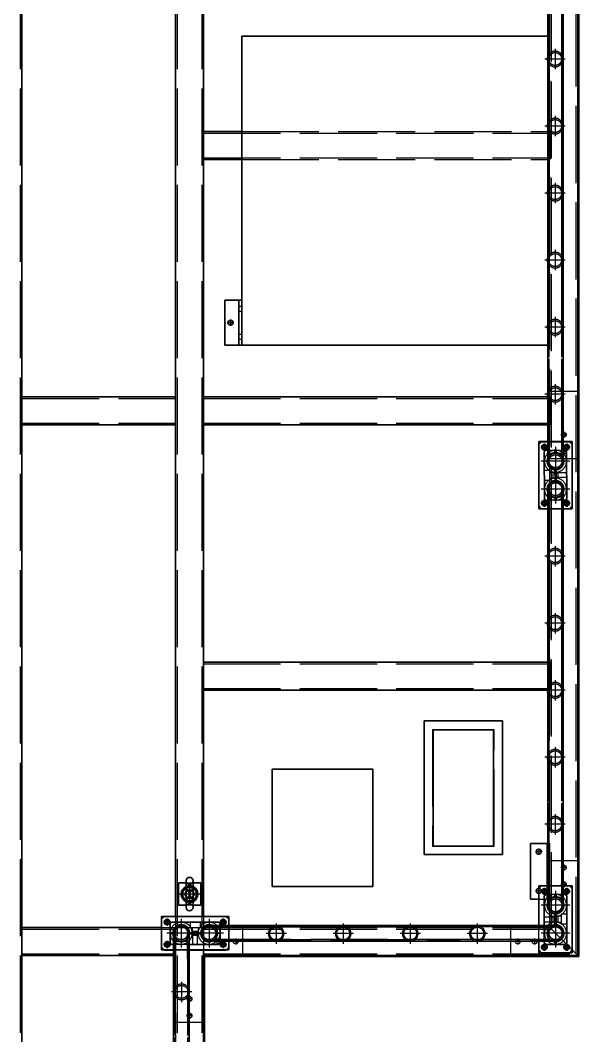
# Model space of a CAD drawing. Header units: millimetres. Extents: x -73083 to 81340, y -6859 to 6812.
# Drawn here: x -66597 to -65597, y 1062 to 2879 of the extents above; entities that cross this region are included whole.
import ezdxf

# ---------------------------------------------------------------- set-up
doc = ezdxf.new("R2010")
doc.units = ezdxf.units.MM
doc.linetypes.add('AM_ISO02W050', pattern=[7.5, 6, -1.5])
doc.linetypes.add('AM_ISO08W050', pattern=[18, 12, -1.5, 3, -1.5])
doc.layers.add('AM_7', color=2, linetype='AM_ISO08W050', lineweight=25)
doc.layers.add('AM_HID', color=1, linetype='AM_ISO02W050', lineweight=25)

msp = doc.modelspace()

# ---------------------------------------------------------------- linework, layer by layer
at = {"color": 7, "lineweight": 35, "ltscale": 23}
for p, q in [((-66593.96758, 3274.97767), (-66593.96318, 2204.97327)), ((-66318.95806, 3274.97889), (-66318.94976, 1274.97522)), ((-66268.95806, 3274.97913), (-66268.95562, 2679.97413)), ((-65598.96123, 1204.9535), (-65598.96685, 3154.9535)), ((-65597.46123, 1204.9535), (-65597.46685, 3154.9535)), ((-65624.97515, 2110.01856), (-65624.96904, 3030.27894)), ((-65652.97026, 3004.96302), (-65652.97295, 2599.96302)), ((-65624.97295, 2599.96277), (-65624.97026, 3004.96277)), ((-66200.60625, 2297.97291), (-66200.60576, 2850.97303)), ((-66200.60576, 2850.97303), (-65652.97124, 2850.9723)), ((-66268.96611, 2679.97413), (-66268.96611, 2674.97413)), ((-66268.96611, 2674.97413), (-66268.96611, 2634.97413)), ((-66268.95562, 2679.97413), (-66200.60674, 2679.97437)), ((-66268.96611, 2634.97413), (-66268.96611, 2629.97413)), ((-66268.95537, 2629.97413), (-66200.60674, 2629.97437)), ((-66268.95537, 2629.97413), (-66268.95366, 2204.97413)), ((-65652.97612, 2134.96302), (-65652.97295, 2599.96302)), ((-65624.97612, 2134.96277), (-65624.97295, 2599.96277)), ((-66210.60527, 2377.97291), (-66230.60527, 2377.97291)), ((-66230.60527, 2377.97291), (-66230.60527, 2297.97291)), ((-66210.60527, 2377.97291), (-66205.60527, 2377.97291)), ((-66200.60527, 2377.97291), (-66205.60527, 2377.97291)), ((-66205.60527, 2377.97291), (-66205.60527, 2297.97291)), ((-66210.60527, 2297.97291), (-66230.60527, 2297.97291)), ((-66210.60527, 2297.97291), (-66205.60527, 2297.97291)), ((-66200.60527, 2297.97291), (-66205.60527, 2297.97291)), ((-65652.97515, 2297.9723), (-66200.60625, 2297.97291)), ((-66593.96587, 2204.97327), (-66318.96587, 2204.974)), ((-66593.96587, 2204.97327), (-66593.96587, 2199.97327)), ((-66593.96587, 2199.97327), (-66593.96563, 2159.97327)), ((-66318.96587, 2204.974), (-66318.96587, 2199.974)), ((-66318.96587, 2199.974), (-66318.96563, 2159.974)), ((-66268.96611, 2204.97413), (-66268.96611, 2199.97413)), ((-66268.96611, 2199.97413), (-66268.96611, 2159.97413)), ((-66268.95366, 2204.97413), (-65652.97466, 2204.97596)), ((-66593.96563, 2159.97327), (-66593.96563, 2154.97327)), ((-66593.96563, 2154.97327), (-66318.96563, 2154.974)), ((-66593.96294, 2154.97327), (-66593.95928, 1254.97413)), ((-66318.96563, 2159.974), (-66318.96563, 2154.974)), ((-66268.96611, 2159.97413), (-66268.96611, 2154.97413)), ((-66268.95342, 2154.97413), (-65652.97515, 2154.97596)), ((-66268.95342, 2154.97413), (-66268.95171, 1729.97541)), ((-65652.97612, 2134.96302), (-65652.97637, 2090.06934)), ((-65624.97612, 2134.96277), (-65624.97661, 2089.83936)), ((-65668.97539, 2009.95521), (-65668.97515, 2119.95521)), ((-65668.97515, 2119.95521), (-65663.97515, 2124.95521)), ((-65652.9771, 2124.9773), (-65668.96367, 2124.97718)), ((-65668.96367, 2119.96668), (-65668.96367, 2124.97718)), ((-65663.97515, 2124.95521), (-65652.97515, 2124.95521)), ((-65659.04326, 2106.88318), (-65656.05523, 2109.89502)), ((-65656.05523, 2109.89502), (-65652.97637, 2109.90711)), ((-65608.96367, 2124.97742), (-65624.9771, 2124.9773)), ((-65624.97637, 2110.01783), (-65622.05547, 2110.02942)), ((-65624.97515, 2124.95508), (-65613.97515, 2124.95508)), ((-65622.05547, 2110.02942), (-65619.04375, 2107.04126)), ((-65613.97515, 2124.95508), (-65608.97515, 2119.95508)), ((-65608.97515, 2119.95508), (-65608.97539, 2009.95508)), ((-65608.96367, 2124.97742), (-65608.96343, 2004.97742)), ((-65658.71123, 2022.88379), (-65659.04326, 2106.88318)), ((-65619.04375, 2107.04126), (-65618.71172, 2023.042)), ((-65639.83574, 2054.4242), (-65639.91899, 2075.49305)), ((-65637.91924, 2075.50098), (-65637.83574, 2054.43201)), ((-65624.97637, 2039.93165), (-65624.97661, 1994.96277)), ((-65655.69951, 2019.89576), (-65658.71123, 2022.88379)), ((-65652.97661, 2019.9065), (-65655.69951, 2019.89576)), ((-65624.98027, 1314.97803), (-65624.97564, 2020.01783)), ((-65621.69976, 2020.03016), (-65624.97661, 2020.01709)), ((-65618.71172, 2023.042), (-65621.69976, 2020.03016)), ((-65663.97539, 2004.95521), (-65668.97539, 2009.95521)), ((-65668.96343, 2004.97718), (-65668.96343, 2009.94324)), ((-65668.96343, 2004.97718), (-65663.99736, 2004.97718)), ((-65652.97759, 2004.95521), (-65663.97539, 2004.95521)), ((-65613.97539, 2004.95508), (-65624.97759, 2004.95508)), ((-65608.97539, 2009.95508), (-65613.97539, 2004.95508)), ((-65613.95317, 2004.97742), (-65608.96343, 2004.97742)), ((-65652.97661, 1994.96302), (-65652.97954, 1589.96296)), ((-65624.97954, 1589.96277), (-65624.97661, 1994.96277)), ((-66268.96465, 1729.97541), (-66268.96465, 1724.97541)), ((-66268.95171, 1729.97541), (-65652.97759, 1729.97724)), ((-66268.96465, 1724.97541), (-66268.96465, 1684.97541)), ((-66268.96465, 1684.97541), (-66268.96465, 1679.97541)), ((-66268.95147, 1679.97541), (-65653.61773, 1679.97724)), ((-66268.95147, 1679.97541), (-66268.94976, 1274.97541)), ((-65873.96123, 1624.97663), (-65873.96172, 1385.97663)), ((-65873.96123, 1624.97663), (-65733.96123, 1624.97645)), ((-65733.96172, 1385.97645), (-65733.96123, 1624.97645)), ((-65857.96148, 1608.97663), (-65857.96172, 1400.97663)), ((-65857.96148, 1608.97663), (-65749.96148, 1608.97651)), ((-65749.96172, 1400.97651), (-65749.96148, 1608.97651)), ((-65652.98101, 1339.96296), (-65652.97954, 1589.96296)), ((-65624.98101, 1339.96277), (-65624.97954, 1589.96277)), ((-66145.96831, 1538.83265), (-66145.96856, 1328.83265)), ((-66145.96831, 1538.83265), (-65965.96831, 1538.83246)), ((-65965.96856, 1328.83246), (-65965.96831, 1538.83246)), ((-65749.96172, 1400.97651), (-65857.96172, 1400.97663)), ((-65683.94072, 1305.88776), (-65683.94048, 1405.88776)), ((-65683.94048, 1405.88776), (-65658.94048, 1405.8877)), ((-65653.94048, 1405.8877), (-65658.94048, 1405.8877)), ((-65653.94072, 1314.97809), (-65653.94048, 1405.8877)), ((-65652.97979, 1405.8877), (-65653.94048, 1405.8877)), ((-65733.96172, 1385.97645), (-65873.96172, 1385.97663)), ((-66313.95269, 1334.97522), (-66300.20269, 1334.97529)), ((-66313.95244, 1294.97522), (-66313.95269, 1334.97522)), ((-66300.2022, 1338.82093), (-66300.20269, 1338.69892)), ((-66287.70269, 1291.18232), (-66287.70269, 1338.76825)), ((-66287.70269, 1338.71229), (-66287.70269, 1326.76673)), ((-66287.70269, 1334.97535), (-66273.95269, 1334.97535)), ((-66273.95269, 1334.97535), (-66273.95244, 1294.97535)), ((-65965.96856, 1328.83246), (-66145.96856, 1328.83265)), ((-65663.96148, 1329.97718), (-65668.96148, 1329.97718)), ((-65668.96148, 1324.97724), (-65668.96148, 1329.97718)), ((-65668.96148, 1324.97718), (-65663.96148, 1329.97718)), ((-65663.96148, 1329.97718), (-65653.94072, 1329.97724)), ((-65652.98101, 1339.96296), (-65652.98125, 1295.06934)), ((-65624.98101, 1339.96277), (-65624.98174, 1294.83942)), ((-65624.98027, 1329.9773), (-65613.96148, 1329.97736)), ((-65608.96148, 1329.97736), (-65613.96148, 1329.97736)), ((-65613.96148, 1329.97736), (-65608.96148, 1324.97736)), ((-65608.96148, 1329.97736), (-65608.96123, 1209.9773)), ((-65668.96123, 1258.97834), (-65668.96148, 1324.97718)), ((-65658.97759, 1311.9773), (-65655.97759, 1314.9773)), ((-65658.97759, 1258.97748), (-65658.97759, 1311.9773)), ((-65655.97759, 1314.9773), (-65652.98125, 1314.9773)), ((-65624.98125, 1314.9773), (-65621.97759, 1314.9773)), ((-65621.97759, 1314.9773), (-65618.97759, 1311.9773)), ((-65618.97759, 1311.9773), (-65618.97759, 1227.9773)), ((-65608.96148, 1324.97736), (-65608.96123, 1214.97736)), ((-66300.20269, 1294.97529), (-66313.95244, 1294.97522)), ((-66287.70293, 1291.29609), (-66287.70317, 1291.32758)), ((-66287.70269, 1291.23835), (-66287.70269, 1303.18372)), ((-66273.95244, 1294.97535), (-66287.70269, 1294.97535)), ((-65683.94072, 1305.88776), (-65668.96148, 1305.8877)), ((-66343.97661, 1269.96265), (-66338.97661, 1274.96265)), ((-66343.9605, 1274.97516), (-66223.9605, 1274.97553)), ((-66343.9605, 1274.97516), (-66343.96025, 1269.97883)), ((-66338.97661, 1274.96265), (-66228.97661, 1274.96253)), ((-66228.97661, 1274.96253), (-66223.97661, 1269.96253)), ((-66223.96025, 1258.98206), (-66223.9605, 1274.97553)), ((-65639.97759, 1259.44275), (-65639.97759, 1280.51178)), ((-65637.97759, 1280.51178), (-65637.97759, 1259.44275)), ((-66593.96245, 1254.97413), (-66343.97661, 1254.9748)), ((-66593.96245, 1254.97413), (-66593.96245, 1249.97413)), ((-66343.97661, 1219.96265), (-66343.97661, 1269.96265)), ((-66328.97759, 1261.96265), (-66325.97759, 1264.96265)), ((-66328.97759, 1245.96265), (-66328.97759, 1261.96265)), ((-66325.97759, 1264.96265), (-66241.97759, 1264.96271)), ((-66258.94024, 1258.98145), (-66213.97759, 1258.98115)), ((-66241.97759, 1264.96271), (-66238.97759, 1261.96271)), ((-66238.97759, 1261.96271), (-66238.97759, 1258.98133)), ((-66223.97661, 1269.96253), (-66223.97661, 1258.98127)), ((-66213.97759, 1258.98115), (-65808.97759, 1258.9784)), ((-65683.97759, 1258.97761), (-65808.97759, 1258.9784)), ((-66593.96245, 1249.97413), (-66593.96221, 1209.97413)), ((-66328.97759, 1245.96265), (-66323.44292, 1245.96265)), ((-66328.97759, 1227.96265), (-66328.97759, 1243.96265)), ((-66323.44292, 1243.96265), (-66328.97759, 1243.96265)), ((-66322.97783, 1199.96277), (-66322.97759, 1244.85621)), ((-66294.97783, 1199.96253), (-66294.97783, 1245.08399)), ((-66294.51201, 1245.96265), (-66273.44292, 1245.96265)), ((-66273.44292, 1243.96265), (-66294.51201, 1243.96265)), ((-66338.97661, 1214.96265), (-66343.97661, 1219.96265)), ((-66343.96025, 1219.94629), (-66343.96025, 1214.97516)), ((-66325.97759, 1224.96265), (-66328.97759, 1227.96265)), ((-66322.97783, 1224.96265), (-66325.97759, 1224.96265)), ((-66241.97759, 1224.96265), (-66294.97783, 1224.96265)), ((-66294.97686, 1224.96338), (-66294.97734, 1144.14002)), ((-66238.97759, 1227.96265), (-66241.97759, 1224.96265)), ((-66143.16021, 1230.98066), (-66238.97832, 1230.98127)), ((-66238.97759, 1230.98133), (-66238.97759, 1227.96265)), ((-66223.97661, 1219.96253), (-66228.97661, 1214.96253)), ((-66223.97661, 1230.98127), (-66223.97661, 1219.96253)), ((-66223.96025, 1214.97553), (-66223.96025, 1230.98206)), ((-66213.97783, 1230.98115), (-65808.97759, 1230.9784)), ((-66023.16021, 1230.9798), (-66134.79863, 1230.9806)), ((-65903.16021, 1230.97901), (-66014.79863, 1230.9798)), ((-65783.16021, 1230.97822), (-65894.79863, 1230.97895)), ((-65683.97759, 1230.97761), (-65808.97759, 1230.9784)), ((-65658.97832, 1230.97742), (-65774.79863, 1230.97815)), ((-65683.97759, 1230.97761), (-65639.00078, 1230.97724)), ((-65668.96123, 1214.97718), (-65668.96123, 1230.97834)), ((-65658.97759, 1227.9773), (-65658.97759, 1230.97748)), ((-65655.97759, 1224.9773), (-65658.97759, 1227.9773)), ((-65639.97759, 1224.9773), (-65655.97759, 1224.9773)), ((-65639.97759, 1224.9773), (-65639.97759, 1230.51178)), ((-65637.97759, 1230.51178), (-65637.97759, 1224.9773)), ((-65621.97759, 1224.9773), (-65637.97759, 1224.9773)), ((-65618.97759, 1227.9773), (-65621.97759, 1224.9773)), ((-66593.96221, 1209.97413), (-66593.96221, 1204.97413)), ((-66593.96221, 1204.97413), (-66322.9771, 1204.97486)), ((-66593.95903, 1204.97413), (-66593.95635, 554.97779)), ((-66338.98906, 1214.97516), (-66343.96025, 1214.97516)), ((-66322.97881, 1214.96265), (-66338.97661, 1214.96265)), ((-66322.97783, 1199.96277), (-66322.9793, 989.96277)), ((-66294.97783, 1199.96253), (-66294.9793, 989.96253)), ((-66228.97661, 1214.96253), (-66294.97881, 1214.96265)), ((-66268.96367, 1214.96259), (-66268.96367, 1209.97535)), ((-66268.96367, 1209.97535), (-66268.96367, 1204.97535)), ((-66268.96367, 1204.97535), (-65598.96367, 1204.97742)), ((-66268.9605, 1204.96039), (-66268.96123, 504.96033)), ((-66267.4605, 1204.96039), (-66268.9605, 1204.96039)), ((-66268.94951, 1204.97535), (-66268.94951, 1204.96058)), ((-65597.46123, 1204.95459), (-66267.46148, 1204.95276)), ((-66267.46148, 1203.45276), (-66267.46148, 1204.95276)), ((-65597.46123, 1203.45459), (-66267.46148, 1203.45276)), ((-66267.4605, 1204.96039), (-66267.46123, 504.96033)), ((-66223.96025, 1214.97553), (-66228.96367, 1214.97547)), ((-65668.96123, 1209.97718), (-65668.96123, 1214.97718)), ((-65663.96123, 1209.97718), (-65668.96123, 1214.97718)), ((-65668.96123, 1209.97718), (-65608.96123, 1209.9773)), ((-65613.96123, 1209.9773), (-65663.96123, 1209.97718)), ((-65608.96123, 1214.97736), (-65613.96123, 1209.9773)), ((-65608.96245, 1214.9762), (-65603.96367, 1209.97736)), ((-65608.96123, 1214.97748), (-65603.96123, 1209.97748)), ((-65603.96367, 1209.97736), (-65598.96367, 1204.97742)), ((-65598.96123, 1204.97754), (-65603.96123, 1209.97748)), ((-65598.96123, 1204.9535), (-65597.46123, 1204.9535)), ((-65597.46123, 1203.45459), (-65597.46123, 1204.95459)), ((-66294.97734, 1135.78467), (-66294.97808, 1024.14002))]:
    msp.add_line(p, q, dxfattribs=at)
for points in [[(-65652.70732, 2042.69397), (-65652.85405, 2041.80982), (-65652.94365, 2040.9181), (-65652.97637, 2039.50477), (-65652.97661, 1994.96302)], [(-66300.18804, 1290.79877), (-66300.20269, 1291.72205), (-66300.20269, 1337.84461), (-66300.20269, 1338.67164), (-66300.18804, 1339.15186)], [(-65683.97759, 1258.97761), (-65640.00591, 1258.9773), (-65638.69878, 1258.97449)], [(-66259.2564, 1230.9842), (-66257.94927, 1230.98145), (-66213.97783, 1230.98115)]]:
    msp.add_lwpolyline(points, dxfattribs=at)
for centre, radius in [((-66220.60527, 2337.97291), 4.5), ((-65658.96367, 2114.97718), 3.3235), ((-65618.97515, 2114.95508), 5), ((-65618.96367, 2114.9773), 3.3235), ((-65658.97539, 2014.95594), 5), ((-65658.96343, 2014.97718), 3.3235), ((-65618.97539, 2014.95508), 5), ((-65618.96343, 2014.9773), 3.3235), ((-65668.94072, 1390.8877), 4.5), ((-65658.96148, 1319.97718), 5), ((-65658.96148, 1319.97718), 3.3235), ((-65618.96148, 1319.9773), 5), ((-65618.96148, 1319.9773), 3.3235), ((-66333.97661, 1264.96265), 5), ((-66333.96025, 1264.97516), 3.3235), ((-66233.97661, 1264.96253), 5), ((-66233.96025, 1264.97547), 3.3235), ((-66333.97661, 1224.96265), 5), ((-66333.96025, 1224.97522), 3.3235), ((-66233.97661, 1224.96253), 5), ((-66233.96025, 1224.97547), 3.3235), ((-65658.96123, 1219.97718), 5), ((-65658.96123, 1219.97718), 3.3235), ((-65618.96123, 1219.9773), 5), ((-65618.96123, 1219.9773), 3.3235)]:
    msp.add_circle(centre, radius, dxfattribs=at)
for centre, radius, start, end in [((-65639.61113, 2809.96375), 14, 162.61401802, 197.385217), ((-65639.61187, 2689.96387), 14, 162.61401802, 197.385217), ((-65639.61284, 2569.96387), 14, 162.61401802, 197.385217), ((-65639.61357, 2449.96387), 14, 162.61401802, 197.385217), ((-65639.61431, 2329.96387), 14, 162.61401802, 197.385217), ((-65639.61528, 2209.96387), 14, 162.61401802, 197.385217), ((-65658.97515, 2114.95521), 5, 359.99993293, 359.98235214), ((-65638.97637, 2089.96241), 14.5, 164.90968559, 266.27191632), ((-65638.97637, 2089.96265), 14, 183.90260116, 3.90259806), ((-65638.97637, 2089.96241), 14.5, 274.18106365, 15.09175718), ((-65637.93071, 2090.00123), 15.0459, 179.35459311, 183.77845564), ((-65638.97539, 2089.95569), 15.35, 266.49091268, 273.9569105), ((-65638.77861, 2039.96277), 14.5, 94.18106182, 191.72286723), ((-65638.97539, 2089.95569), 19.75, 267.31929851, 273.12519153), ((-65638.97539, 2039.95569), 19.75, 86.75458348, 92.55943831), ((-65638.97539, 2039.95569), 15.35, 85.75431594, 93.22505391), ((-65638.77861, 2039.96277), 14.5, 341.95209597, 86.2719145), ((-65638.97637, 2039.96265), 14, 348.7496172, 168.74961794), ((-65639.61675, 1919.96387), 14, 162.61401802, 197.385217), ((-65639.61773, 1799.96387), 14, 162.61401802, 197.385217), ((-65639.61846, 1679.96381), 14, 162.61401802, 197.385217), ((-65639.61919, 1559.96381), 14, 162.61401802, 197.385217), ((-65639.61992, 1439.96381), 14, 162.61401802, 197.385217), ((-66293.95269, 1314.97529), 15, 114.62448054, 245.37556044), ((-66293.95269, 1338.72529), 6.25, 3.91298976, 176.08690767), ((-66293.95269, 1314.97529), 15, 294.6242433, 65.3759616), ((-66293.95269, 1314.97529), 12.79591, 119.2381777, 240.76171302), ((-66293.95269, 1314.97529), 12.79591, 299.23755114, 60.7623464), ((-65668.94072, 1320.8877), 4.5, 90.26465867, 269.73566234), ((-66293.95269, 1291.22529), 6.25, 183.91298305, 356.08690224), ((-65638.97759, 1294.9773), 14.5, 164.96749631, 266.0454614), ((-65637.93584, 1295.00123), 15.0459, 179.35459311, 183.77845564), ((-65638.98125, 1294.96259), 14, 183.90260116, 3.90259806), ((-65638.97759, 1294.9773), 14.5, 273.95460189, 15.14945179), ((-65638.96148, 1294.97724), 19.75, 267.05115211, 272.8548868), ((-65638.96148, 1294.97724), 15.35, 266.20808137, 273.67400406), ((-66308.97759, 1244.96265), 14.5, 3.9546044, 176.04546208), ((-66308.97759, 1244.96265), 14, 356.07651096, 176.07651212), ((-66258.97759, 1244.96265), 14.5, 75.19635978, 176.04546208), ((-66258.97759, 1244.98145), 14, 93.91266271, 266.08657231), ((-66258.97759, 1244.98145), 14, 88.85864374, 93.91266271), ((-65638.97759, 1244.9773), 14.5, 93.9546069, 105.09032876), ((-65638.96123, 1244.97724), 19.75, 87.1467866, 92.94836977), ((-65638.96123, 1244.97724), 15.35, 86.32827039, 93.79438432), ((-65638.97759, 1244.9773), 14, 268.85862507, 88.85862325), ((-65638.97759, 1244.9773), 14.5, 273.95460189, 86.04545958), ((-66308.97661, 1244.96265), 19.75, 177.09766639, 182.90193746), ((-66308.97661, 1244.96265), 15.35, 176.26546248, 183.73464681), ((-66308.97759, 1244.96265), 14.5, 183.95460622, 195.08954943), ((-66307.9312, 1244.92371), 15.04668, 176.2011904, 180.63763413), ((-66308.97759, 1244.96265), 14.5, 344.90748125, 356.04546049), ((-66308.97661, 1244.96265), 15.35, 356.26804952, 3.73406399), ((-66308.97661, 1244.96265), 19.75, 357.09920479, 2.90458917), ((-66258.97661, 1244.96259), 19.75, 177.09519386, 182.90111784), ((-66258.97661, 1244.96259), 15.35, 176.26752519, 183.73354032), ((-66258.97759, 1244.96265), 14.5, 183.95460622, 285.37313456), ((-66258.97759, 1244.98145), 14, 266.08657231, 268.85864556), ((-66138.97857, 1244.34101), 14, 252.61357338, 287.38566346), ((-66018.97857, 1244.34021), 14, 252.61357338, 287.38566346), ((-65898.97857, 1244.33942), 14, 252.61357338, 287.38566346), ((-65778.97857, 1244.33863), 14, 252.61357338, 287.38566346), ((-65638.97759, 1244.9773), 14.5, 254.90825056, 266.0454614), ((-65638.96123, 1244.97724), 19.75, 267.05113845, 272.85508487), ((-65638.96123, 1244.97724), 15.35, 266.20515805, 273.67432508), ((-66308.33867, 1139.96161), 14, 342.61340854, 17.38582648)]:
    msp.add_arc(centre, radius, start, end, dxfattribs=at)
at = {"layer": 'AM_7', "ltscale": 23}
for p, q in [((-65639.61113, 2828.16395), (-65639.61113, 2791.7638)), ((-65621.41118, 2809.96375), (-65657.81108, 2809.96375)), ((-65639.61187, 2708.16382), (-65639.61187, 2671.7638)), ((-65621.41191, 2689.96387), (-65657.81206, 2689.96387)), ((-65639.61284, 2588.16382), (-65639.61284, 2551.7638)), ((-65621.41265, 2569.96387), (-65657.81279, 2569.96387)), ((-65639.61357, 2468.16382), (-65639.61357, 2431.7638)), ((-65621.41362, 2449.96387), (-65657.81353, 2449.96387)), ((-65639.61431, 2348.16382), (-65639.61431, 2311.7638)), ((-66214.75518, 2337.97291), (-66226.45537, 2337.97291)), ((-66220.60527, 2343.82288), (-66220.60527, 2332.12293)), ((-65621.41436, 2329.96387), (-65657.81426, 2329.96387)), ((-65639.61528, 2228.16382), (-65639.61528, 2191.7638)), ((-65621.41509, 2209.96387), (-65657.81524, 2209.96387)), ((-65618.52129, 2137.47193), (-65629.40996, 2137.47193)), ((-65623.96563, 2142.91639), (-65623.96563, 2132.02759)), ((-65652.47515, 2114.95521), (-65665.47515, 2114.95521)), ((-65654.64312, 2114.97718), (-65663.28423, 2114.97718)), ((-65658.97515, 2121.45521), (-65658.97515, 2108.45521)), ((-65658.96367, 2119.29773), (-65658.96367, 2110.65674)), ((-65638.97539, 2115.63062), (-65638.97539, 2064.28064)), ((-65612.47515, 2114.95508), (-65625.47515, 2114.95508)), ((-65623.96538, 2112.91639), (-65623.96538, 2102.02759)), ((-65614.64312, 2114.9773), (-65623.28423, 2114.9773)), ((-65618.97515, 2121.45508), (-65618.97515, 2108.45508)), ((-65618.96367, 2119.29786), (-65618.96367, 2110.65687)), ((-65638.97637, 2108.1626), (-65638.97637, 2071.76258)), ((-65618.52105, 2107.47193), (-65629.40996, 2107.47193)), ((-65613.30034, 2089.95569), (-65664.65044, 2089.95569)), ((-65620.77642, 2089.96265), (-65657.17632, 2089.96265)), ((-65638.97637, 2058.1626), (-65638.97637, 2021.76258)), ((-65638.97539, 2065.63062), (-65638.97539, 2014.28064)), ((-65613.30034, 2039.95569), (-65664.65044, 2039.95569)), ((-65620.77642, 2039.96265), (-65657.17632, 2039.96265)), ((-65658.97539, 2021.45594), (-65658.97539, 2008.45594)), ((-65658.96343, 2019.29773), (-65658.96343, 2010.65674)), ((-65618.97539, 2021.45508), (-65618.97539, 2008.45508)), ((-65618.96343, 2019.29786), (-65618.96343, 2010.65687)), ((-65652.47539, 2014.95594), (-65665.47539, 2014.95594)), ((-65654.64287, 2014.97718), (-65663.28399, 2014.97718)), ((-65612.47539, 2014.95508), (-65625.47539, 2014.95508)), ((-65614.64287, 2014.9773), (-65623.28399, 2014.9773)), ((-65639.61675, 1938.16382), (-65639.61675, 1901.7638)), ((-65621.4168, 1919.96387), (-65657.81694, 1919.96387)), ((-65639.61773, 1818.16382), (-65639.61773, 1781.7638)), ((-65621.41753, 1799.96387), (-65657.81768, 1799.96387)), ((-65639.61846, 1698.16382), (-65639.61846, 1661.7638)), ((-65621.41851, 1679.96381), (-65657.81841, 1679.96381)), ((-65639.61919, 1578.16382), (-65639.61919, 1541.7638)), ((-65621.41924, 1559.96381), (-65657.81914, 1559.96381)), ((-65639.61992, 1458.16382), (-65639.61992, 1421.7638)), ((-65621.41997, 1439.96381), (-65657.82012, 1439.96381)), ((-65663.09063, 1390.8877), (-65674.79058, 1390.8877)), ((-65668.94072, 1396.73774), (-65668.94072, 1385.03772)), ((-65623.96807, 1367.91639), (-65623.96807, 1357.02759)), ((-65618.52373, 1362.47199), (-65629.41265, 1362.47199)), ((-66293.95269, 1334.47529), (-66293.95269, 1295.47529)), ((-65618.52373, 1332.47199), (-65629.4124, 1332.47199)), ((-65623.96807, 1337.91639), (-65623.96807, 1327.02759)), ((-66274.45269, 1314.97529), (-66313.45269, 1314.97529)), ((-65663.09063, 1320.8877), (-65674.79058, 1320.8877)), ((-65668.94072, 1326.73774), (-65668.94072, 1315.03772)), ((-65652.46148, 1319.97718), (-65665.46148, 1319.97718)), ((-65658.96148, 1326.47718), (-65658.96148, 1313.47718)), ((-65638.98125, 1313.1626), (-65638.98125, 1276.76258)), ((-65638.96148, 1320.65229), (-65638.96148, 1269.30225)), ((-65612.46148, 1319.9773), (-65625.46148, 1319.9773)), ((-65618.96148, 1326.4773), (-65618.96148, 1313.4773)), ((-65613.28643, 1294.97724), (-65664.63652, 1294.97724)), ((-65620.7813, 1294.96259), (-65657.18145, 1294.96259)), ((-66327.47661, 1264.96265), (-66340.47661, 1264.96265)), ((-66329.6397, 1264.97516), (-66338.28081, 1264.97516)), ((-66333.97661, 1271.46265), (-66333.97661, 1258.46265)), ((-66333.96025, 1269.29572), (-66333.96025, 1260.65467)), ((-66308.97661, 1270.63764), (-66308.97661, 1219.2876)), ((-66258.97759, 1263.1814), (-66258.97759, 1226.78144)), ((-66258.97661, 1270.63758), (-66258.97661, 1219.2876)), ((-66227.47661, 1264.96253), (-66240.47661, 1264.96253)), ((-66229.6397, 1264.97547), (-66238.28081, 1264.97547)), ((-66233.97661, 1271.46253), (-66233.97661, 1258.46253)), ((-66233.96025, 1269.29603), (-66233.96025, 1260.65491)), ((-66138.97857, 1262.54102), (-66138.97857, 1226.141)), ((-66018.97857, 1262.54023), (-66018.97857, 1226.1402)), ((-65898.97857, 1262.53943), (-65898.97857, 1226.13941)), ((-65778.97857, 1262.53864), (-65778.97857, 1226.13862)), ((-65638.97759, 1263.17731), (-65638.97759, 1226.77729)), ((-65638.96123, 1270.65229), (-65638.96123, 1219.30225)), ((-66283.30156, 1244.96265), (-66334.65166, 1244.96265)), ((-66233.30156, 1244.96259), (-66284.65166, 1244.96259)), ((-66240.77764, 1244.98145), (-66277.17754, 1244.98145)), ((-66120.77861, 1244.34101), (-66157.17852, 1244.34101)), ((-66000.77861, 1244.34021), (-66037.17852, 1244.34021)), ((-65880.77861, 1244.33942), (-65917.17852, 1244.33942)), ((-65760.77861, 1244.33863), (-65797.17852, 1244.33863)), ((-65613.28643, 1244.97724), (-65664.63628, 1244.97724)), ((-65620.77764, 1244.9773), (-65657.17754, 1244.9773)), ((-66327.47661, 1224.96265), (-66340.47661, 1224.96265)), ((-66329.6397, 1224.97522), (-66338.28081, 1224.97522)), ((-66333.97661, 1231.46265), (-66333.97661, 1218.46265)), ((-66333.96025, 1229.29572), (-66333.96025, 1220.65467)), ((-66236.02129, 1229.96924), (-66246.90996, 1229.96924)), ((-66241.46563, 1235.41364), (-66241.46563, 1224.52479)), ((-66227.47661, 1224.96253), (-66240.47661, 1224.96253)), ((-66229.6397, 1224.97547), (-66238.28081, 1224.97547)), ((-66233.97661, 1231.46253), (-66233.97661, 1218.46253)), ((-66233.96025, 1229.29603), (-66233.96025, 1220.65491)), ((-66206.02129, 1229.96937), (-66216.90996, 1229.96937)), ((-66211.46563, 1235.41376), (-66211.46563, 1224.52491)), ((-65701.02324, 1229.97162), (-65711.91191, 1229.97162)), ((-65706.46758, 1235.41602), (-65706.46758, 1224.52723)), ((-65671.02324, 1229.97175), (-65681.91191, 1229.97175)), ((-65676.46758, 1235.41614), (-65676.46758, 1224.52735)), ((-65652.46123, 1219.97718), (-65665.46123, 1219.97718)), ((-65658.96123, 1226.47718), (-65658.96123, 1213.47718)), ((-65612.46123, 1219.9773), (-65625.46123, 1219.9773)), ((-65618.96123, 1226.4773), (-65618.96123, 1213.4773)), ((-66308.33867, 1158.16163), (-66308.33867, 1121.7616)), ((-66290.13872, 1139.96161), (-66326.53862, 1139.96161)), ((-66288.5208, 1127.469), (-66299.40972, 1127.469)), ((-66293.96514, 1132.9134), (-66293.96514, 1122.0246)), ((-66288.5208, 1097.469), (-66299.40947, 1097.469)), ((-66293.96514, 1102.9134), (-66293.96514, 1092.0246))]:
    msp.add_line(p, q, dxfattribs=at)
at = {"layer": 'AM_HID', "ltscale": 23}
for p, q in [((-65601.96123, 1207.97754), (-65601.96709, 3321.98206)), ((-66596.96758, 3274.97767), (-66596.95635, 554.97779)), ((-66315.95806, 3274.97889), (-66315.94658, 546.97889)), ((-66271.95806, 3274.97913), (-66271.94658, 502.97913)), ((-65648.96123, 1254.97736), (-65648.96685, 3274.98182)), ((-65645.96123, 1251.97736), (-65645.96685, 3277.98182)), ((-65598.96123, 1204.97754), (-65598.9666, 3154.95374)), ((-65652.97539, 2103.95606), (-65652.96904, 3035.95594)), ((-65650.47222, 2557.95606), (-65650.46904, 3035.95594)), ((-65627.47222, 2557.95582), (-65627.46904, 3035.95594)), ((-65650.47026, 3004.96302), (-65650.47295, 2599.96302)), ((-65627.47295, 2599.96277), (-65627.47026, 3004.96277)), ((-65652.97124, 2850.9723), (-65650.60552, 2850.9723)), ((-65650.60552, 2850.9723), (-65650.60625, 2297.9723)), ((-66268.96611, 2679.97413), (-66268.95562, 2679.97413)), ((-66268.96611, 2676.97413), (-65648.96611, 2676.97596)), ((-66268.95562, 2679.97413), (-66268.95537, 2629.97413)), ((-66200.60674, 2679.97437), (-65648.96611, 2679.97596)), ((-65648.96611, 2679.97596), (-65648.96611, 2674.97596)), ((-65648.96611, 2674.97596), (-65648.96611, 2634.97596)), ((-66268.96611, 2632.97413), (-65648.96611, 2632.97596)), ((-66268.96611, 2629.97413), (-66268.95537, 2629.97413)), ((-66200.60674, 2629.97437), (-65648.96611, 2629.97596)), ((-65648.96611, 2634.97596), (-65648.96611, 2629.97596)), ((-65650.47612, 2134.96302), (-65650.47295, 2599.96302)), ((-65627.47612, 2134.96277), (-65627.47295, 2599.96277)), ((-65650.47539, 2103.95606), (-65650.47222, 2557.95606)), ((-65627.47539, 2103.95582), (-65627.47222, 2557.95582)), ((-66205.60527, 2367.47291), (-66200.60527, 2367.47291)), ((-66200.60527, 2377.97291), (-66200.60527, 2297.97291)), ((-66205.60527, 2358.47291), (-66200.60527, 2358.47291)), ((-66205.60527, 2317.47291), (-66200.60527, 2317.47291)), ((-66205.60527, 2308.47291), (-66200.60527, 2308.47291)), ((-65650.60625, 2297.9723), (-65652.97515, 2297.9723)), ((-66593.96587, 2201.97327), (-66318.96587, 2201.974)), ((-66593.96318, 2204.97327), (-66593.96294, 2154.97327)), ((-66268.96611, 2204.97413), (-66268.95366, 2204.97413)), ((-66268.96611, 2201.97413), (-65648.96611, 2201.97596)), ((-66268.95366, 2204.97413), (-66268.95342, 2154.97413)), ((-65652.97466, 2204.97596), (-65648.96611, 2204.97596)), ((-65648.96611, 2204.97596), (-65648.96611, 2199.97596)), ((-65648.96611, 2199.97596), (-65648.96611, 2159.97596)), ((-65598.96587, 2214.97205), (-65648.96587, 2214.97181)), ((-66593.96563, 2157.97327), (-66318.96563, 2157.974)), ((-66268.96611, 2157.97413), (-65648.96587, 2157.97596)), ((-66268.96611, 2154.97413), (-66268.95342, 2154.97413)), ((-65652.97515, 2154.97596), (-65648.96587, 2154.97596)), ((-65648.96587, 2159.97596), (-65648.96587, 2154.97596)), ((-65627.47612, 2134.96277), (-65627.47637, 2089.98475)), ((-65668.96343, 2009.94324), (-65668.96367, 2119.96668)), ((-65624.9771, 2124.9773), (-65652.9771, 2124.9773)), ((-65652.97637, 2109.90711), (-65640.05547, 2109.95826)), ((-65652.97515, 2124.95521), (-65624.97515, 2124.95508)), ((-65640.0335, 2104.42371), (-65640.05547, 2109.95826)), ((-65638.05547, 2109.96619), (-65624.97637, 2110.01783)), ((-65638.05547, 2109.96619), (-65638.0335, 2104.43165)), ((-65624.97539, 2103.95582), (-65624.97515, 2110.01856)), ((-65651.26152, 2103.95606), (-65652.97539, 2103.95606)), ((-65624.97539, 2103.95582), (-65651.26152, 2103.95606)), ((-65648.96538, 2094.97181), (-65598.96538, 2094.97205)), ((-65658.91289, 2073.88331), (-65648.91289, 2073.92286)), ((-65652.97637, 2090.06934), (-65652.97612, 2090.17078)), ((-65648.87749, 2064.92298), (-65648.91289, 2073.92286)), ((-65658.84185, 2055.88343), (-65648.84185, 2055.92298)), ((-65648.89922, 2070.42286), (-65639.89922, 2070.4585)), ((-65648.84185, 2055.92298), (-65648.87749, 2064.92298)), ((-65648.85552, 2059.42298), (-65639.85576, 2059.4585)), ((-65642.97539, 2059.29627), (-65642.97539, 2070.61487)), ((-65618.89482, 2069.37952), (-65637.89458, 2069.30433)), ((-65618.8604, 2060.7035), (-65637.8604, 2060.62842)), ((-65634.97539, 2070.61487), (-65634.97539, 2059.29627)), ((-65652.98027, 1308.95606), (-65652.97564, 2025.95606)), ((-65639.69951, 2019.95899), (-65652.97661, 2019.9065)), ((-65652.97564, 2025.95606), (-65651.26177, 2025.95606)), ((-65651.26177, 2025.95606), (-65638.97564, 2025.95594)), ((-65650.47881, 1547.956), (-65650.47564, 2025.95606)), ((-65639.69951, 2019.95899), (-65639.72149, 2025.49341)), ((-65638.97564, 2025.95594), (-65627.47564, 2025.95582)), ((-65638.97564, 2025.95594), (-65624.97564, 2025.95582)), ((-65637.72149, 2025.50135), (-65637.69951, 2019.9668)), ((-65624.97661, 2020.01709), (-65637.69951, 2019.9668)), ((-65627.47881, 1547.95588), (-65627.47564, 2025.95582)), ((-65624.97564, 2020.01783), (-65624.97564, 2025.95582)), ((-65663.99736, 2004.97718), (-65613.95317, 2004.97742)), ((-65624.97759, 2004.95508), (-65652.97759, 2004.95521)), ((-65650.47661, 1994.96302), (-65650.47954, 1589.96296)), ((-65627.47954, 1589.96283), (-65627.47661, 1994.96277)), ((-66268.96465, 1729.97541), (-66268.95171, 1729.97541)), ((-66268.96465, 1726.97541), (-65648.96465, 1726.97724)), ((-66268.95171, 1729.97541), (-66268.95147, 1679.97541)), ((-65652.97759, 1729.97724), (-65648.96465, 1729.97724)), ((-65648.96465, 1729.97724), (-65648.96465, 1724.97724)), ((-65648.96465, 1724.97724), (-65648.9644, 1684.97724)), ((-66268.96465, 1682.97541), (-65648.9644, 1682.97724)), ((-66268.96465, 1679.97541), (-66268.95147, 1679.97541)), ((-65653.61773, 1679.97724), (-65648.9644, 1679.97724)), ((-65648.9644, 1684.97724), (-65648.9644, 1679.97724)), ((-65858.96148, 1609.97663), (-65858.96172, 1399.97663)), ((-65858.96148, 1609.97663), (-65748.96148, 1609.97651)), ((-65748.96172, 1399.97651), (-65748.96148, 1609.97651)), ((-65650.48101, 1339.96296), (-65650.47954, 1589.96296)), ((-65627.48101, 1339.96283), (-65627.47954, 1589.96283)), ((-65650.48027, 1308.956), (-65650.47881, 1547.956)), ((-65627.48027, 1308.95588), (-65627.47881, 1547.95588)), ((-65748.96172, 1399.97651), (-65858.96172, 1399.97663)), ((-65648.94048, 1405.8877), (-65652.97979, 1405.8877)), ((-65648.94072, 1305.8877), (-65648.94048, 1405.8877)), ((-65648.96831, 1374.97187), (-65598.96831, 1374.97205)), ((-66293.95269, 1328.83173), (-66305.95269, 1321.90351)), ((-66300.20269, 1338.69892), (-66300.20269, 1326.76679)), ((-66300.20269, 1334.97529), (-66287.70269, 1334.97535)), ((-66281.95269, 1321.90351), (-66293.95269, 1328.83173)), ((-65613.96148, 1329.97736), (-65663.96148, 1329.97718)), ((-65653.94072, 1329.97724), (-65624.98027, 1329.9773)), ((-65627.48101, 1339.96283), (-65627.48125, 1294.98475)), ((-66305.95269, 1321.90351), (-66305.95269, 1308.04712)), ((-66281.95269, 1308.04712), (-66281.95269, 1321.90351)), ((-65668.96123, 1214.97718), (-65668.96148, 1324.97724)), ((-65653.94072, 1305.8877), (-65653.94072, 1314.97809)), ((-65652.98125, 1314.9773), (-65639.97759, 1314.9773)), ((-65651.26641, 1308.95606), (-65652.98027, 1308.95606)), ((-65624.98027, 1308.95588), (-65651.26641, 1308.95606)), ((-65639.97759, 1309.44275), (-65639.97759, 1314.9773)), ((-65637.97759, 1314.9773), (-65624.98125, 1314.9773)), ((-65637.97759, 1314.9773), (-65637.97759, 1309.44275)), ((-65624.98027, 1308.95588), (-65624.98027, 1314.97803)), ((-66305.95269, 1308.04712), (-66293.95269, 1301.1189)), ((-66300.20244, 1291.19001), (-66300.20269, 1303.18354)), ((-66287.70269, 1294.97535), (-66300.20269, 1294.97529)), ((-66300.18804, 1291.65186), (-66300.20244, 1291.19001)), ((-66293.95269, 1301.1189), (-66281.95269, 1308.04712)), ((-66287.70317, 1291.32758), (-66287.70269, 1291.23835)), ((-65668.96148, 1305.8877), (-65658.94072, 1305.8877)), ((-65653.94072, 1305.8877), (-65658.94072, 1305.8877)), ((-65648.94072, 1305.8877), (-65653.94072, 1305.8877)), ((-65652.98125, 1295.06934), (-65652.98101, 1295.17072)), ((-66318.94976, 1274.97522), (-66318.94658, 549.97889)), ((-66268.94976, 1274.97541), (-66268.94951, 1204.97535)), ((-65658.97759, 1274.31525), (-65639.97759, 1274.31525)), ((-65642.96148, 1264.31794), (-65642.96148, 1275.63654)), ((-65628.97759, 1275.4773), (-65637.97759, 1275.4773)), ((-65634.96148, 1275.6366), (-65634.96148, 1264.318)), ((-65628.97759, 1278.9773), (-65628.97759, 1269.9773)), ((-65618.97759, 1278.9773), (-65628.97759, 1278.9773)), ((-66593.95928, 1254.97413), (-66593.95903, 1204.97413)), ((-66343.97661, 1254.9748), (-66318.96245, 1254.97486)), ((-66343.96025, 1269.97883), (-66343.96025, 1219.94629)), ((-66318.96587, 1254.96888), (-66292.97832, 1254.969)), ((-66318.96245, 1254.97486), (-66318.96245, 1249.97486)), ((-66292.97759, 1264.96265), (-66292.97759, 1254.96265)), ((-66292.97759, 1254.96265), (-66283.97759, 1254.96265)), ((-66289.47759, 1254.96265), (-66289.47759, 1245.96265)), ((-66283.97759, 1254.96265), (-66274.97759, 1254.96265)), ((-66278.47759, 1254.96265), (-66278.47759, 1245.96265)), ((-66274.97832, 1254.96906), (-66268.96367, 1254.96912)), ((-66274.97759, 1264.96265), (-66274.97759, 1254.96265)), ((-66268.96367, 1254.97541), (-65648.96367, 1254.97724)), ((-66268.96367, 1254.97541), (-66268.96367, 1249.97541)), ((-66258.74858, 1256.47913), (-66258.97759, 1256.48145)), ((-66258.74858, 1256.47913), (-66258.95464, 1256.48145)), ((-66258.95464, 1256.48145), (-66213.97759, 1256.48115)), ((-66258.69878, 1258.97864), (-66258.94024, 1258.98145)), ((-66244.97661, 1244.98133), (-66244.97661, 1258.98133)), ((-65652.97637, 1258.97736), (-66244.97661, 1258.98133)), ((-66244.97661, 1244.98133), (-66244.97661, 1256.48133)), ((-65766.97661, 1256.47809), (-66244.97661, 1256.48133)), ((-66238.97759, 1258.98133), (-66238.97759, 1245.96271)), ((-66223.97661, 1258.98127), (-66223.97661, 1230.98127)), ((-66223.96025, 1230.98206), (-66223.96025, 1258.98206)), ((-66213.97759, 1256.48115), (-65808.97759, 1256.4784)), ((-66198.96587, 1254.96943), (-66198.96563, 1204.96937)), ((-65683.97759, 1256.47761), (-65808.97759, 1256.4784)), ((-65652.97661, 1256.47736), (-65766.97661, 1256.47809)), ((-65718.96758, 1204.97156), (-65718.96782, 1254.97156)), ((-65668.96123, 1230.97834), (-65668.96123, 1258.97834)), ((-65658.97759, 1265.63929), (-65639.97759, 1265.63929)), ((-65658.97759, 1230.97748), (-65658.97759, 1258.97748)), ((-65652.97637, 1258.97736), (-65652.97661, 1232.69123)), ((-65648.96367, 1254.97724), (-65643.96367, 1249.97724)), ((-65643.96123, 1249.97736), (-65648.96123, 1254.97736)), ((-65628.97759, 1264.4773), (-65637.97759, 1264.4773)), ((-65628.97759, 1269.9773), (-65628.97759, 1260.9773)), ((-65618.97759, 1260.9773), (-65628.97759, 1260.9773)), ((-66593.96245, 1251.97413), (-66318.96245, 1251.97486)), ((-66322.97759, 1244.85621), (-66322.97734, 1244.75623)), ((-66318.96245, 1249.97486), (-66318.96221, 1209.97486)), ((-66297.47783, 1199.96259), (-66297.47759, 1244.94043)), ((-66289.63579, 1248.96259), (-66278.31719, 1248.96259)), ((-66278.31719, 1240.96259), (-66289.63579, 1240.96259)), ((-66288.31548, 1224.96265), (-66288.31548, 1243.96265)), ((-66279.63945, 1224.96265), (-66279.63945, 1243.96265)), ((-66268.96367, 1251.97541), (-65645.96367, 1251.97724)), ((-66268.96367, 1249.97541), (-66268.96367, 1214.96259)), ((-66244.97661, 1232.69513), (-66244.97661, 1244.98133)), ((-66244.51201, 1245.96271), (-66238.97759, 1245.96271)), ((-66238.97759, 1243.96271), (-66244.51201, 1243.96271)), ((-66238.97759, 1243.96271), (-66238.97759, 1230.98133)), ((-65643.96367, 1249.97724), (-65608.96245, 1214.9762)), ((-65643.96123, 1249.97736), (-65608.96123, 1214.97748)), ((-66322.97686, 1230.96271), (-66322.98125, 553.96277)), ((-66294.97783, 1224.96265), (-66322.97783, 1224.96265)), ((-66322.97686, 1230.96271), (-66296.69048, 1230.96253)), ((-66320.47686, 1230.96271), (-66320.47808, 1031.96271)), ((-66297.47686, 1230.96253), (-66297.47808, 1031.96253)), ((-66296.69048, 1230.96253), (-66294.97686, 1230.96253)), ((-66294.97686, 1230.96253), (-66294.97686, 1224.96338)), ((-66259.20659, 1233.48371), (-66258.97759, 1233.48145)), ((-66244.97686, 1230.98133), (-66244.97661, 1232.69513)), ((-66238.97832, 1230.98127), (-66244.97686, 1230.98133)), ((-65766.97661, 1233.47809), (-66244.97661, 1233.48133)), ((-66213.97783, 1233.48115), (-65808.97759, 1233.4784)), ((-66134.79863, 1230.9806), (-66143.16021, 1230.98066)), ((-66014.79863, 1230.9798), (-66023.16021, 1230.9798)), ((-65894.79863, 1230.97895), (-65903.16021, 1230.97901)), ((-65683.97759, 1233.47761), (-65808.97759, 1233.4784)), ((-65774.79863, 1230.97815), (-65783.16021, 1230.97822)), ((-65652.97661, 1233.47736), (-65766.97661, 1233.47809)), ((-65683.97759, 1233.47761), (-65638.98516, 1233.4773)), ((-65652.97661, 1230.97736), (-65658.97832, 1230.97742)), ((-65652.97661, 1232.69123), (-65652.97661, 1230.97736)), ((-65639.00078, 1230.97724), (-65639.2564, 1230.98005)), ((-65638.98516, 1233.4773), (-65639.20659, 1233.47956)), ((-66593.96221, 1207.97413), (-66318.96221, 1207.97486)), ((-66228.96367, 1214.97547), (-66338.98906, 1214.97516)), ((-66294.97881, 1214.96265), (-66322.97881, 1214.96265)), ((-66322.9771, 1204.97486), (-66318.96221, 1204.97486)), ((-66320.47783, 1199.96277), (-66320.4793, 989.96277)), ((-66318.96514, 1084.96888), (-66318.96563, 1204.97486)), ((-66318.96221, 1209.97486), (-66318.96221, 1204.97486)), ((-66297.47783, 1199.96259), (-66297.4793, 989.96259)), ((-66268.96563, 1204.96912), (-66268.96514, 1084.96912)), ((-66268.96367, 1207.97535), (-65601.96367, 1207.97736)), ((-66268.94951, 1204.96058), (-66268.94658, 504.96058)), ((-66294.97734, 1144.14002), (-66294.97734, 1135.78467)), ((-66268.96514, 1084.96912), (-66318.96514, 1084.96888))]:
    msp.add_line(p, q, dxfattribs=at)
for points in [[(-65650.47612, 2134.96302), (-65650.47637, 2090.99109), (-65650.47637, 2089.98951), (-65650.44976, 2089.17994)], [(-65650.25542, 2042.20618), (-65650.35967, 2041.69813), (-65650.44951, 2040.74744), (-65650.47368, 2039.86817), (-65650.4749, 2039.82593), (-65650.47515, 2039.8241), (-65650.47539, 2039.82544), (-65650.47637, 2039.92176), (-65650.47637, 2039.93751), (-65650.47637, 2039.90223), (-65650.47637, 2038.14002), (-65650.47661, 1994.96302)], [(-65627.69732, 2037.719), (-65627.60234, 2038.19373), (-65627.48687, 2039.64576), (-65627.47759, 2040.04444), (-65627.47734, 2040.05152), (-65627.4771, 2040.05298), (-65627.47637, 2039.99891), (-65627.47637, 2038.5647), (-65627.47661, 1994.96277)], [(-66299.91826, 1327.2768), (-66300.12798, 1326.99952), (-66300.19561, 1326.83149), (-66300.20269, 1326.76716)], [(-66298.88311, 1328.07026), (-66299.252, 1327.83527), (-66299.59941, 1327.57428), (-66299.91826, 1327.2768)], [(-66290.25591, 1328.66114), (-66290.84722, 1328.86628), (-66291.45244, 1329.03364), (-66292.69243, 1329.25623), (-66293.95269, 1329.33045)], [(-66288.62358, 1327.8147), (-66289.41167, 1328.28486), (-66290.25591, 1328.66114)], [(-66287.80815, 1327.0506), (-66288.04766, 1327.34028), (-66288.23003, 1327.51026), (-66288.62358, 1327.8147)], [(-66287.70269, 1326.76691), (-66287.71148, 1326.84119), (-66287.80815, 1327.0506)], [(-65650.48101, 1339.96296), (-65650.48125, 1295.99109), (-65650.48125, 1294.98951), (-65650.45464, 1294.17994)], [(-66300.19097, 1326.69367), (-66300.12749, 1326.60248), (-66300.03765, 1326.54938), (-66299.94561, 1326.5199), (-66299.76494, 1326.49323), (-66299.53887, 1326.48743)], [(-66298.96587, 1324.69428), (-66298.59697, 1323.73017), (-66298.19609, 1322.77967), (-66297.31035, 1320.90937), (-66296.40459, 1319.19282), (-66295.77031, 1318.06153), (-66294.46367, 1315.83112), (-66293.95269, 1314.97529)], [(-66293.95269, 1314.97529), (-66294.00078, 1314.89454), (-66295.3001, 1312.70331), (-66296.64019, 1310.32459), (-66297.3167, 1309.02906), (-66297.95879, 1307.698), (-66298.48418, 1306.49695), (-66298.96587, 1305.25635)], [(-66293.95269, 1314.97529), (-66293.26836, 1316.1222), (-66292.05327, 1318.20484), (-66291.46514, 1319.2577), (-66290.61992, 1320.85938), (-66289.97637, 1322.18763), (-66289.43047, 1323.43128), (-66288.93926, 1324.69422)], [(-66288.9395, 1305.25635), (-66289.58184, 1306.87787), (-66290.29399, 1308.43335), (-66291.30278, 1310.3946), (-66291.82134, 1311.33539), (-66292.88408, 1313.17927), (-66293.95269, 1314.97529)], [(-66288.36626, 1326.48743), (-66287.99981, 1326.5113), (-66287.81353, 1326.5766), (-66287.7564, 1326.62299)], [(-66299.53887, 1303.4632), (-66299.8814, 1303.44343), (-66300.0125, 1303.41089), (-66300.14873, 1303.32764)], [(-66300.09697, 1302.90003), (-66299.78179, 1302.53608), (-66299.28154, 1302.13593)], [(-66299.28154, 1302.13593), (-66298.53814, 1301.68903), (-66297.64946, 1301.28949)], [(-66297.64946, 1301.28949), (-66296.49297, 1300.92695), (-66295.24443, 1300.69843), (-66293.95269, 1300.62049)], [(-66289.02227, 1301.88038), (-66288.42339, 1302.28223), (-66287.98711, 1302.67383)], [(-66287.71416, 1303.2569), (-66287.75713, 1303.32825), (-66287.82988, 1303.38294), (-66287.96856, 1303.43232), (-66288.36626, 1303.46314)], [(-66287.98711, 1302.67383), (-66287.77398, 1302.95643), (-66287.70269, 1303.18372)], [(-65683.97759, 1256.47761), (-65639.69243, 1256.4773), (-65638.74858, 1256.47498)], [(-66320.47783, 1199.96277), (-66320.47759, 1243.93439), (-66320.47759, 1244.93592), (-66320.45073, 1245.74952)], [(-66259.20659, 1233.48371), (-66258.26274, 1233.48145), (-66215.58379, 1233.48115), (-66213.97783, 1233.48115)]]:
    msp.add_lwpolyline(points, dxfattribs=at)
for centre, radius in [((-65639.61113, 2809.96375), 11.5), ((-65639.61187, 2689.96387), 11.5), ((-65639.61284, 2569.96387), 11.5), ((-65639.61357, 2449.96387), 11.5), ((-65639.61431, 2329.96387), 11.5), ((-65639.61528, 2209.96387), 11.5), ((-65623.96563, 2137.47193), 4.188), ((-65623.96538, 2107.47193), 4.188), ((-65638.97637, 2089.96265), 11.5), ((-65638.97637, 2039.96265), 11.5), ((-65639.61675, 1919.96387), 11.5), ((-65639.61773, 1799.96387), 11.5), ((-65639.61846, 1679.96381), 11.5), ((-65639.61919, 1559.96381), 11.5), ((-65639.61992, 1439.96381), 11.5), ((-65623.96807, 1362.47199), 4.188), ((-66293.95269, 1314.97529), 12), ((-65623.96807, 1332.47199), 4.188), ((-66293.95269, 1314.97529), 8), ((-66293.95269, 1314.97529), 8), ((-66293.95269, 1314.97529), 8), ((-66293.95269, 1314.97529), 7.99999), ((-66293.95269, 1314.97529), 7.1225), ((-66293.95269, 1314.97529), 6.9175), ((-66293.95269, 1314.97529), 6.9175), ((-66293.95269, 1314.97529), 6.9175), ((-65638.98125, 1294.96259), 11.5), ((-66308.97759, 1244.96265), 11.5), ((-66258.97759, 1244.98145), 11.5), ((-66138.97857, 1244.34101), 11.5), ((-66018.97857, 1244.34021), 11.5), ((-65898.97857, 1244.33942), 11.5), ((-65778.97857, 1244.33863), 11.5), ((-65638.97759, 1244.9773), 11.5), ((-66241.46563, 1229.96924), 4.188), ((-66211.46563, 1229.96937), 4.188), ((-65706.46758, 1229.97162), 4.188), ((-65676.46758, 1229.97175), 4.188), ((-66308.33867, 1139.96161), 11.5), ((-66293.96514, 1127.469), 4.188), ((-66293.96514, 1097.469), 4.188)]:
    msp.add_circle(centre, radius, dxfattribs=at)
for centre, radius, start, end in [((-65639.61113, 2809.96375), 14, 197.385217, 162.61401802), ((-65639.61187, 2689.96387), 14, 197.385217, 162.61401802), ((-65639.61284, 2569.96387), 14, 197.385217, 162.61401802), ((-65639.61357, 2449.96387), 14, 197.385217, 162.61401802), ((-65639.61431, 2329.96387), 14, 197.385217, 162.61401802), ((-65639.61528, 2209.96387), 14, 197.385217, 162.61401802), ((-65638.97539, 2089.95569), 19.75, 273.12519153, 179.99993671), ((-65638.97539, 2089.95569), 15.35, 273.9569105, 266.49091268), ((-65638.97637, 2089.96265), 14, 3.90259806, 183.90260116), ((-65638.97637, 2089.96241), 14.5, 94.18106182, 164.90968559), ((-65638.97637, 2089.96241), 14.5, 15.09175718, 86.2719145), ((-65638.66582, 2089.97181), 11.18945, 0.0659543, 3.96369324), ((-65638.88286, 2089.96363), 13.90672, 359.48827614, 3.92467536), ((-65638.97539, 2089.95569), 19.75, 179.99993671, 267.31929851), ((-65638.97539, 2039.95569), 19.75, 92.55943831, 359.99993293), ((-65638.97539, 2039.95569), 15.35, 93.22505391, 179.99993671), ((-65638.97539, 2039.95569), 15.35, 179.99993671, 85.75431594), ((-65638.97539, 2039.95569), 19.75, 359.99993293, 86.75458348), ((-65638.97637, 2039.96265), 14, 168.74961794, 348.7496172), ((-65638.77861, 2039.96277), 14.5, 191.72286723, 266.27191632), ((-65639.01738, 2039.96778), 14.04131, 348.76184153, 0.22828944), ((-65638.77861, 2039.96277), 14.5, 274.18106365, 341.95209597), ((-65639.61675, 1919.96387), 14, 197.385217, 162.61401802), ((-65639.61773, 1799.96387), 14, 197.385217, 162.61401802), ((-65639.61846, 1679.96381), 14, 197.385217, 162.61401802), ((-65639.61919, 1559.96381), 14, 197.385217, 162.61401802), ((-65639.61992, 1439.96381), 14, 197.385217, 162.61401802), ((-66293.82915, 1338.73029), 6.37362, 179.1852454, 183.88176908), ((-66293.95269, 1314.97529), 15, 65.3759616, 114.62448054), ((-66293.95269, 1338.72529), 6.25, 183.91298305, 356.08690224), ((-66294.54912, 1320.60004), 8.63726, 107.33324677, 120.1205152), ((-66293.97393, 1318.83173), 10.49824, 89.88403955, 107.45517248), ((-66293.89605, 1338.72468), 6.19361, 356.05716018, 0.40314613), ((-66294.13164, 1338.71888), 6.4292, 359.20259009, 3.86104532), ((-66293.95269, 1314.97529), 12.79591, 115.8848007, 119.2381777), ((-66299.97759, 1326.76478), 0.22499, 179.39765063, 198.41975843), ((-66276.19829, 1332.96204), 24.222, 195.50388237, 199.95801265), ((-66311.70684, 1332.9621), 24.222, 340.04187818, 344.49601529), ((-66293.95269, 1314.97529), 12.79591, 60.7623464, 64.11508819), ((-66287.91655, 1326.76447), 0.21392, 318.56349968, 0.64739628), ((-65668.94072, 1320.8877), 4.5, 269.73566234, 90.26465867), ((-65638.96148, 1294.97724), 19.75, 272.8548868, 180.00017258), ((-65638.96148, 1294.97724), 15.35, 273.67400406, 266.20808137), ((-65638.97759, 1294.9773), 14.5, 93.9546069, 164.96749631), ((-65638.98125, 1294.96259), 14, 3.90259806, 183.90260116), ((-65638.97759, 1294.9773), 14.5, 15.14945179, 86.04545958), ((-66293.95269, 1314.97529), 12.79591, 240.76171302, 244.11509001), ((-66293.95269, 1314.97529), 15, 245.37556044, 294.6242433), ((-66299.99565, 1303.18866), 0.20697, 137.80560983, 181.41975909), ((-66293.95269, 1291.22529), 6.25, 3.91298976, 176.08690767), ((-66276.21196, 1296.99305), 24.20763, 160.0408672, 164.49764759), ((-66293.93096, 1311.12159), 10.50068, 269.88228602, 287.44898615), ((-66293.36406, 1309.36829), 8.65662, 287.3490878, 300.10769675), ((-66311.69316, 1296.99311), 24.20763, 15.50224984, 19.95903194), ((-66293.95269, 1314.97529), 12.79591, 295.88480936, 299.23755114), ((-66294.04253, 1291.2287), 6.33984, 356.11178077, 0.60903073), ((-66293.89629, 1291.22596), 6.19381, 359.59645039, 3.9426823), ((-66287.92778, 1303.18592), 0.22511, 359.43670683, 18.39278931), ((-65638.96148, 1294.97724), 19.75, 180.00017258, 267.05115211), ((-65638.6707, 1294.97181), 11.18945, 0.0659543, 3.96369324), ((-65638.88799, 1294.96363), 13.90672, 359.48827614, 3.92467536), ((-66308.97661, 1244.96265), 19.75, 2.90458917, 177.09766639), ((-66308.97661, 1244.96265), 15.35, 3.73406399, 176.26546248), ((-66258.97661, 1244.96259), 19.75, 182.90111784, 89.9999342), ((-66258.97661, 1244.96259), 19.75, 89.9999342, 177.09519386), ((-66258.97661, 1244.96259), 15.35, 269.99993602, 176.26752519), ((-66258.97759, 1244.98145), 14, 266.08657231, 93.91266271), ((-66258.97759, 1244.98145), 11.5, 86.08657049, 88.85864374), ((-66258.97759, 1244.98145), 14, 86.08657049, 88.85864374), ((-66258.97759, 1244.96265), 14.5, 3.9546044, 75.19635978), ((-66138.97857, 1244.34101), 14, 287.38566346, 252.61357338), ((-66018.97857, 1244.34021), 14, 287.38566346, 252.61357338), ((-65898.97857, 1244.33942), 14, 287.38566346, 252.61357338), ((-65778.97857, 1244.33863), 14, 287.38566346, 252.61357338), ((-65638.96123, 1244.97724), 19.75, 92.94836977, 267.05113845), ((-65638.96123, 1244.97724), 15.35, 93.79438432, 266.20515805), ((-65638.97759, 1244.9773), 14.5, 105.09032876, 254.90825056), ((-65638.97759, 1244.9773), 14, 88.85862325, 268.85862507), ((-65638.96123, 1244.97724), 15.35, 273.67432508, 86.32827039), ((-65638.96123, 1244.97724), 19.75, 272.85508487, 87.1467866), ((-66308.97661, 1244.96265), 19.75, 182.90193746, 357.09920479), ((-66308.97661, 1244.96265), 15.35, 183.73464681, 356.26804952), ((-66308.97759, 1244.96265), 14.5, 195.08954943, 344.90748125), ((-66308.97759, 1244.96265), 14, 176.07651212, 356.07651096), ((-66308.66973, 1244.95344), 11.19215, 356.01563561, 359.93340062), ((-66308.89214, 1244.96198), 13.91474, 356.05514186, 0.50230044), ((-66258.97661, 1244.96259), 15.35, 183.73354032, 269.99993602), ((-66258.97759, 1244.96265), 14.5, 285.37313456, 356.04546049), ((-66258.97759, 1244.98145), 11.5, 266.08657231, 268.85864556), ((-66258.97759, 1244.98145), 14, 268.85864556, 273.9126577), ((-66308.33867, 1139.96161), 14, 17.38582648, 342.61340854)]:
    msp.add_arc(centre, radius, start, end, dxfattribs=at)
msp.add_ellipse((-66294.87749, 1300.81605), major_axis=(5.30547, -2.4613), ratio=0.1858337957, start_param=3.2275473614, end_param=3.4270442383, dxfattribs=at)

doc.saveas('drawing.dxf')
